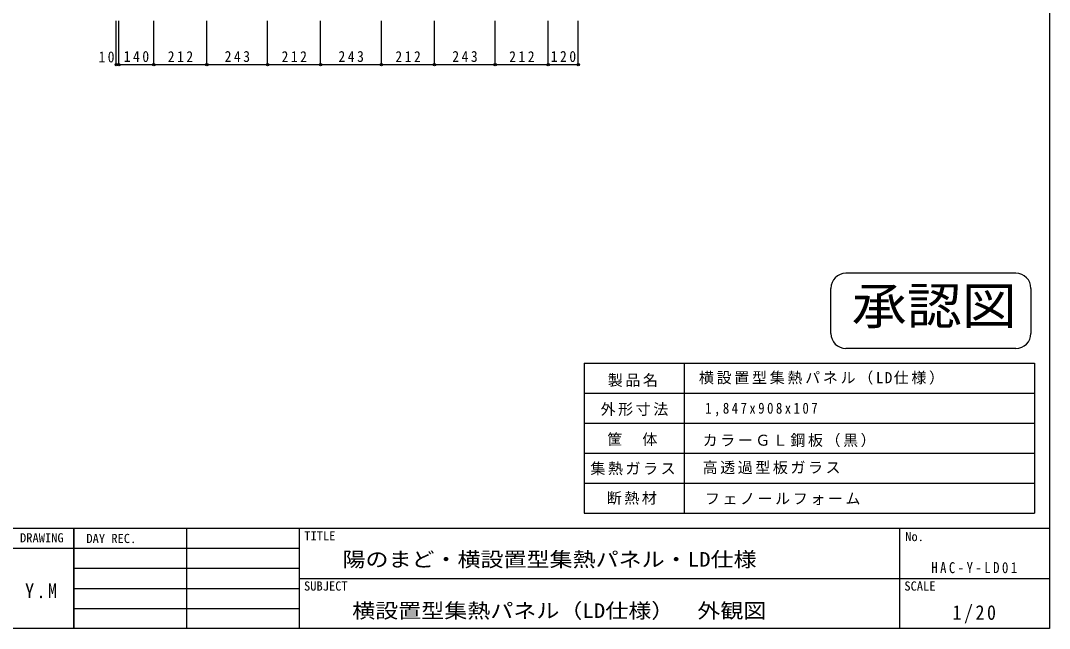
# Model space of a CAD drawing. Units: millimetres at full size, sheet at 1:20. Extents: x -8423 to 8057, y -10732 to 12708.
# Drawn here: x 3944 to 8057, y 7088 to 9516 of the extents above; entities that cross this region are included whole.
import ezdxf
from ezdxf.enums import TextEntityAlignment as Align

# ---------------------------------------------------------------- set-up
doc = ezdxf.new("R2010")
doc.units = ezdxf.units.MM
doc.header["$LTSCALE"] = 20
doc.header["$PDMODE"] = 32
doc.header["$PDSIZE"] = 10
doc.layers.add('0-0', color=4, linetype='Continuous')
doc.styles.add('ＭＳ ゴシック', font='')
doc.styles.get('ＭＳ ゴシック').set_extended_font_data('MS Gothic')

msp = doc.modelspace()

# ---------------------------------------------------------------- linework, layer by layer
at = {"layer": '0-0', "color": 5}
for p, q in [((8057.46, 12707.58), (8057.46, 7087.58)), ((-22.54, 7487.58), (8057.46, 7487.58)), ((8057.46, 7087.58), (-22.54, 7087.58))]:
    msp.add_line(p, q, dxfattribs=at)
at = {"layer": '0-0'}
for p, q in [((4326.85, 9339.74), (4326.85, 9514.73)), ((4336.85, 9339.74), (4336.85, 9514.73)), ((4476.85, 9339.74), (4476.85, 9514.73)), ((4688.85, 9339.74), (4688.85, 9514.73)), ((4931.85, 9339.74), (4931.85, 9514.73)), ((5143.85, 9339.74), (5143.85, 9514.73)), ((5386.85, 9339.74), (5386.85, 9514.73)), ((5598.85, 9339.74), (5598.85, 9514.73)), ((5841.85, 9339.74), (5841.85, 9514.73)), ((6053.85, 9339.74), (6053.85, 9514.73)), ((6173.85, 9339.74), (6173.85, 9514.73)), ((4326.85, 9339.74), (4336.85, 9339.74)), ((4336.85, 9339.74), (4476.85, 9339.74)), ((4476.85, 9339.74), (4688.85, 9339.74)), ((4688.85, 9339.74), (4931.85, 9339.74)), ((4931.85, 9339.74), (5143.85, 9339.74)), ((5143.85, 9339.74), (5386.85, 9339.74)), ((5386.85, 9339.74), (5598.85, 9339.74)), ((5598.85, 9339.74), (5841.85, 9339.74)), ((5841.85, 9339.74), (6053.85, 9339.74)), ((6053.85, 9339.74), (6173.85, 9339.74))]:
    msp.add_line(p, q, dxfattribs=at)
at = {"layer": '0-0', "color": 6}
for p, q in [((7923.6, 8506.08), (7243.6, 8506.08)), ((7183.6, 8266.08), (7183.6, 8446.08)), ((7983.6, 8446.08), (7983.6, 8266.08)), ((7923.6, 8206.08), (7243.6, 8206.08))]:
    msp.add_line(p, q, dxfattribs=at)
at = {"layer": '0-0', "color": 7}
for p, q in [((6197.46, 8147.58), (6197.46, 7547.58)), ((6197.46, 8147.58), (7997.46, 8147.58)), ((6597.46, 8147.58), (6597.46, 7547.58)), ((7997.46, 8147.58), (7997.46, 7547.58)), ((6197.46, 8027.58), (7997.46, 8027.58)), ((6197.46, 7907.58), (7997.46, 7907.58)), ((6197.46, 7787.58), (7997.46, 7787.58)), ((6197.46, 7667.58), (7997.46, 7667.58)), ((6197.46, 7547.58), (7997.46, 7547.58)), ((4157.46, 7487.58), (4157.46, 7087.58)), ((4607.46, 7487.58), (4607.46, 7087.58))]:
    msp.add_line(p, q, dxfattribs=at)
at = {"layer": '0-0', "color": 2}
for p, q in [((4157.46, 7087.58), (4157.46, 7487.58)), ((5057.46, 7487.58), (5057.46, 7087.58)), ((7457.46, 7487.58), (7457.46, 7087.58)), ((3297.46, 7407.58), (4157.46, 7407.58)), ((4157.46, 7407.58), (5057.46, 7407.58)), ((4157.46, 7327.58), (5057.46, 7327.58)), ((5057.46, 7287.58), (8057.46, 7287.58)), ((4157.46, 7247.58), (5057.46, 7247.58)), ((4157.46, 7167.58), (5057.46, 7167.58))]:
    msp.add_line(p, q, dxfattribs=at)
at = {"layer": '0-0', "color": 6}
for centre, start, end in [((7243.6, 8446.08), 90, 180), ((7923.6, 8446.08), 0, 90), ((7243.6, 8266.08), 180, 270), ((7923.6, 8266.08), 270, 0)]:
    msp.add_arc(centre, 60, start, end, dxfattribs=at)
at = {"layer": '0-0', "color": 5}
for p in [(4326.85, 9339.74), (4336.85, 9339.74), (4476.85, 9339.74), (4688.85, 9339.74), (4931.85, 9339.74), (5143.85, 9339.74), (5386.85, 9339.74), (5598.85, 9339.74), (5841.85, 9339.74), (6053.85, 9339.74), (6173.85, 9339.74)]:
    msp.add_point(p, dxfattribs=at)

# ---------------------------------------------------------------- texts
at = {"layer": '0-0', "color": 6, "style": 'ＭＳ ゴシック', "width": 1.1}
msp.add_text('承認図', height=146.6, dxfattribs=at).set_placement((7267.12, 8258.96), align=Align.BOTTOM_LEFT)
at = {"layer": '0-0', "style": 'ＭＳ ゴシック'}
for s, p in [('DRAWING', (3942.08, 7420.22)), ('DAY REC.', (4207.46, 7417.58)), ('TITLE', (5078.51, 7427.99)), ('No.', (7481, 7425.25)), ('SUBJECT', (5077.46, 7227.58)), ('SCALE', (7477.46, 7227.58))]:
    msp.add_text(s, height=36.66, dxfattribs=at).set_placement(p, align=Align.BOTTOM_LEFT)
at = {"layer": '0-0', "color": 7, "style": 'ＭＳ ゴシック', "width": 1.15}
for s, p in [('陽のまど・横設置型集熱パネル・LD仕様', (5231.15, 7316.41)), ('横設置型集熱パネル（LD仕様）\u3000外観図', (5270.19, 7111.43))]:
    msp.add_text(s, height=58.65, dxfattribs=at).set_placement(p, align=Align.BOTTOM_LEFT)
at = {"layer": '0-0', "color": 7, "attachment_point": 7, "style": 'ＭＳ ゴシック'}
for s, insert, char_height in [('\\T1.36;\\W0.9;10', (4256.04, 9348.07), 43.99), ('\\T1.38;\\W0.9;140', (4356.85, 9349.74), 43.99), ('\\T1.38;\\W0.9;212', (4532.85, 9349.74), 43.99), ('\\T1.38;\\W0.9;243', (4760.35, 9349.74), 43.99), ('\\T1.38;\\W0.9;212', (4987.85, 9349.74), 43.99), ('\\T1.38;\\W0.9;243', (5215.35, 9349.74), 43.99), ('\\T1.38;\\W0.9;212', (5442.85, 9349.74), 43.99), ('\\T1.38;\\W0.9;243', (5670.35, 9349.74), 43.99), ('\\T1.38;\\W0.9;212', (5897.85, 9349.74), 43.99), ('\\T1.38;\\W0.9;120', (6063.85, 9349.74), 43.99), ('\\T1.17;製品名', (6291.64, 8052.32), 43.99), ('\\T1.18;横設置型集熱パネル（LD仕様）', (6656.13, 8061.48), 43.99), ('\\T1.17;外形寸法', (6263.09, 7936.08), 43.99), ('\\T1.39;\\W0.85;1,847x908x107', (6681.16, 7934.04), 43.99), ('\\T1.17;筐\u3000体', (6289.6, 7815.76), 43.99), ('\\T1.17;カラーＧＬ鋼板（黒）', (6670.96, 7811.68), 43.99), ('\\T1.17;集熱ガラス', (6222.3, 7699.51), 43.99), ('\\T1.17;高透過型板ガラス', (6670.96, 7703.59), 43.99), ('\\T1.17;断熱材', (6287.56, 7581.23), 43.99), ('\\T1.17;フェノールフォーム', (6680.26, 7580.47), 43.99), ('\\T1.39;\\W0.85;HAC-Y-LD01', (7584.96, 7307.58), 43.99), ('\\T1.27;\\W0.9;Y.M', (3962.46, 7207.58), 58.65), ('\\T1.28;\\W0.9;1/20', (7669.96, 7107.58), 58.65)]:
    msp.add_mtext(s, dxfattribs=dict(at, insert=insert, char_height=char_height))

doc.saveas('drawing.dxf')
